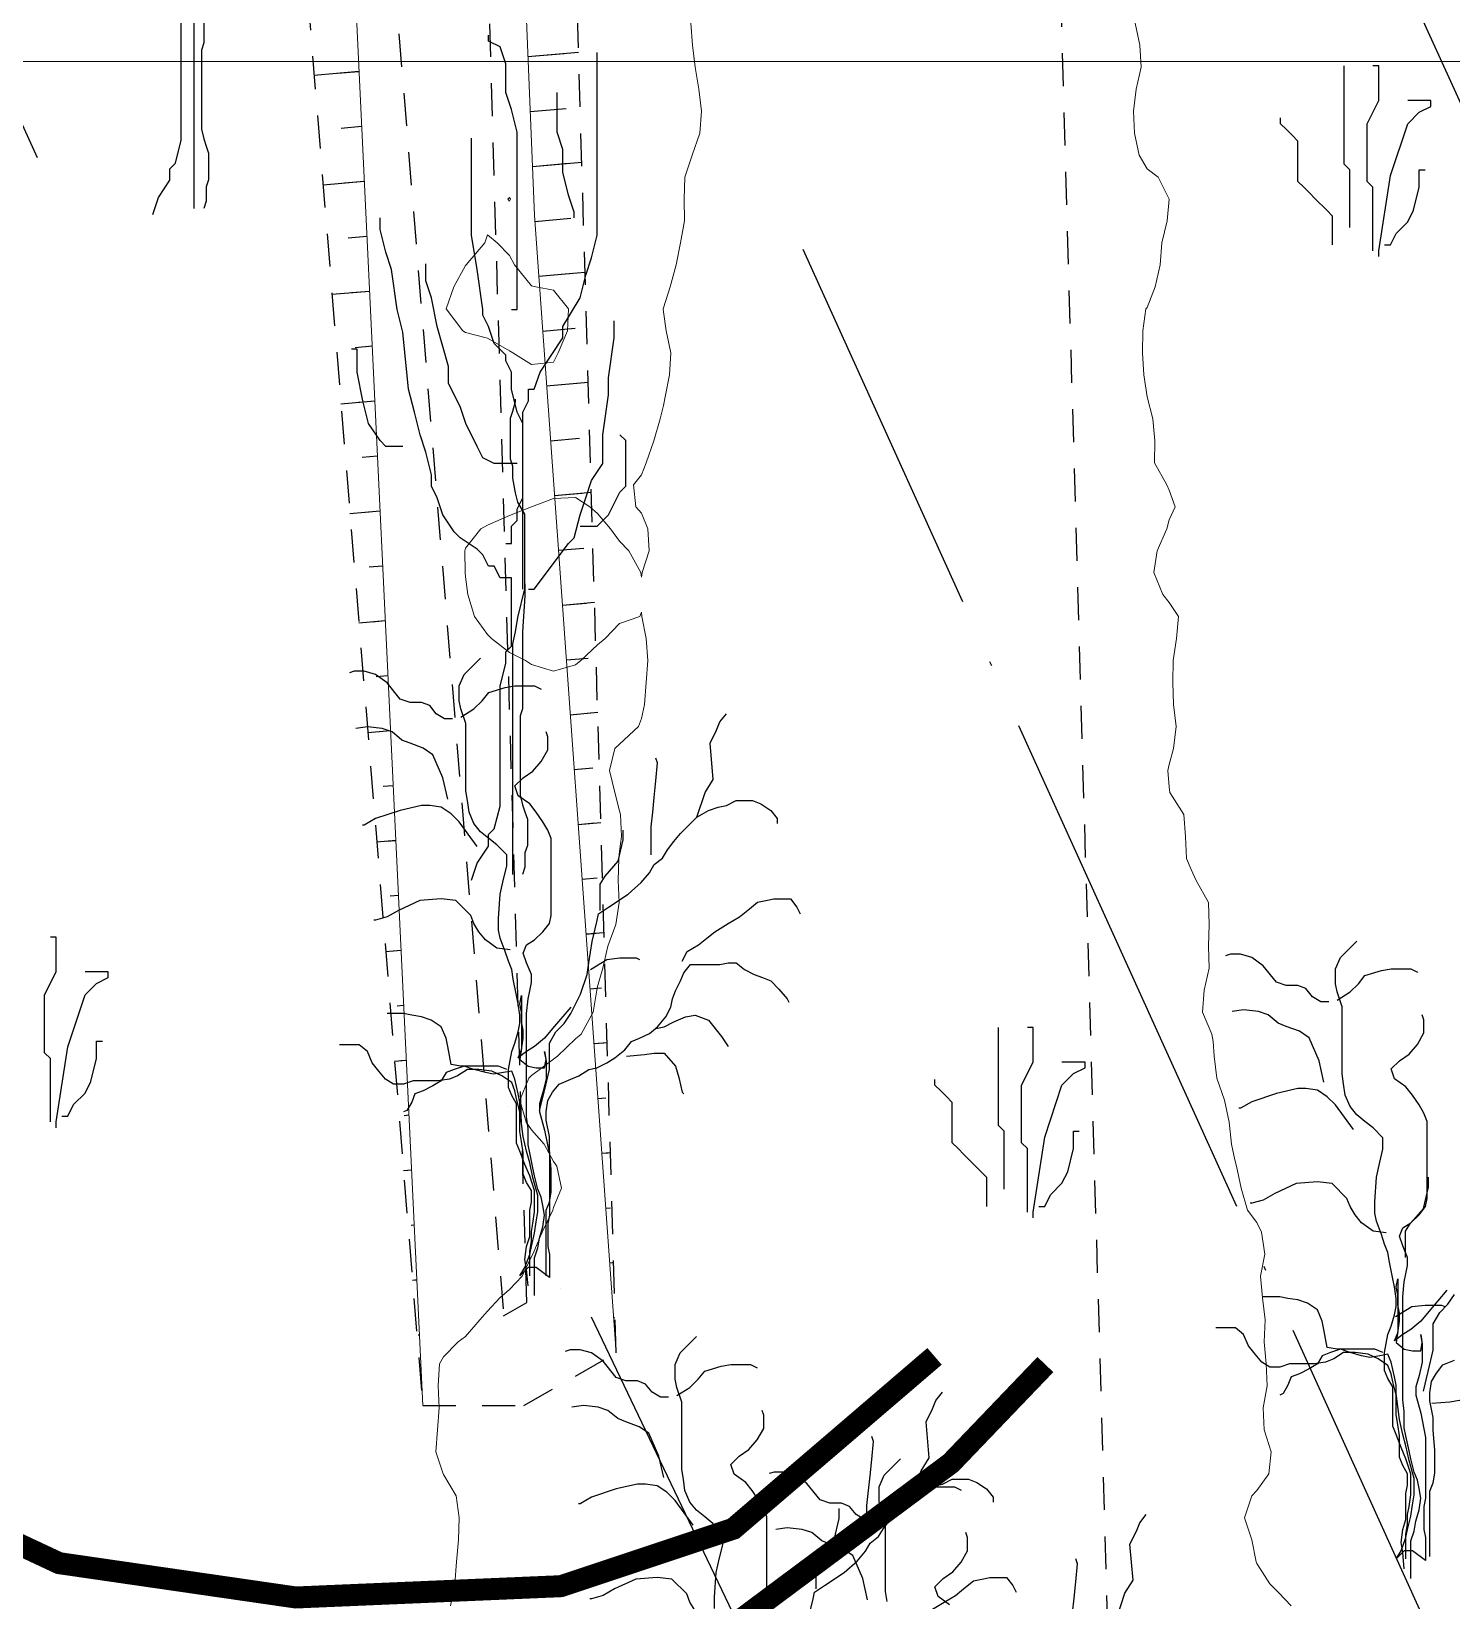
# Model space of a CAD drawing. Header units: centimetres. Extents: x 0 to 642158, y -847 to 649707.
# Drawn here: x 617100.37 to 617132.68, y 620852.37 to 620888.06 of the extents above; entities that cross this region are included whole.
import ezdxf

# ---------------------------------------------------------------- set-up
doc = ezdxf.new("R2010")
doc.units = ezdxf.units.CM
doc.header["$MEASUREMENT"] = 0
doc.linetypes.add('ACAD_ISO04W100', pattern=[30, 24, -3, 0, -3])
doc.linetypes.add('JIS_02_0.7', pattern=[1.35, 0.75, -0.6])
for name, color, linetype, lineweight in [('MEV_grille', 254, 'Continuous', 9), ('MEV_schema paysager_V', 7, 'Continuous', 20), ('MEV_vegetal_V', 7, 'Continuous', 25), ('WAL_parcellaire agricole', 7, 'JIS_02_0.7', 25), ('WAL_topographie 0.5', 253, 'Continuous', 20)]:
    doc.layers.add(name, color=color, linetype=linetype, lineweight=lineweight)
doc.layers.add('MEV_schema paysager_Ha', color=7, linetype='Continuous', lineweight=25, transparency=0.13)
picture_1 = doc.add_image_def('image2.png', size_in_pixel=(6614, 11023))

# ---------------------------------------------------------------- blocks, each defined once
blk = doc.blocks.new('legende vegetal')
at = {"linetype": 'ACAD_ISO04W100', "ltscale": 0.5}
for points in [[(617100.411, 620884.99), (617067.216, 620958.2)], [(617153.826, 620839.831), (617120.202, 620913.988)], [(617140.165, 620833.637), (617117.826, 620882.906)], [(617113.008, 620858.629), (617128.105, 620827.037)]]:
    blk.add_lwpolyline(points, dxfattribs=at)
for points in [[(617130.266, 620883.406), (617130.266, 620884.719), (617130.135, 620884.851), (617130.135, 620887.083)], [(617130.791, 620882.881), (617130.791, 620884.325), (617130.66, 620884.457), (617130.66, 620885.77), (617130.923, 620886.295), (617130.923, 620887.083), (617130.791, 620887.083)], [(617130.923, 620882.75), (617130.923, 620882.881), (617131.186, 620884.588), (617131.58, 620885.77), (617131.842, 620886.033), (617132.105, 620886.164), (617132.105, 620886.295), (617131.58, 620886.295)], [(617129.872, 620883.012), (617129.872, 620883.669), (617129.741, 620883.8), (617129.478, 620884.063), (617129.346, 620884.194), (617129.215, 620884.325), (617129.084, 620884.457), (617129.084, 620885.376), (617128.952, 620885.507), (617128.821, 620885.639), (617128.69, 620885.77), (617128.69, 620885.901)], [(617131.054, 620883.012), (617131.186, 620883.012), (617131.317, 620883.275), (617131.58, 620883.537), (617131.711, 620883.8), (617131.842, 620884.325), (617131.842, 620884.719), (617131.974, 620884.719)], [(617100.708, 620863.061), (617100.708, 620864.505), (617100.577, 620864.637), (617100.577, 620865.95), (617100.84, 620866.475), (617100.84, 620867.263), (617100.708, 620867.263)], [(617100.84, 620862.929), (617100.84, 620863.061), (617101.102, 620864.768), (617101.497, 620865.95), (617101.759, 620866.212), (617102.022, 620866.344), (617102.022, 620866.475), (617101.497, 620866.475)], [(617122.403, 620861.536), (617122.403, 620862.849), (617122.272, 620862.98), (617122.272, 620865.213)], [(617122.929, 620861.01), (617122.929, 620862.455), (617122.797, 620862.586), (617122.797, 620863.899), (617123.06, 620864.425), (617123.06, 620865.213), (617122.929, 620865.213)], [(617100.971, 620863.192), (617101.102, 620863.192), (617101.234, 620863.455), (617101.497, 620863.717), (617101.628, 620863.98), (617101.759, 620864.505), (617101.759, 620864.899), (617101.891, 620864.899)], [(617123.06, 620860.879), (617123.06, 620861.01), (617123.323, 620862.718), (617123.717, 620863.899), (617123.98, 620864.162), (617124.242, 620864.293), (617124.242, 620864.425), (617123.717, 620864.425)], [(617122.009, 620861.142), (617122.009, 620861.798), (617121.878, 620861.93), (617121.615, 620862.192), (617121.484, 620862.324), (617121.352, 620862.455), (617121.221, 620862.586), (617121.221, 620863.505), (617121.09, 620863.637), (617120.958, 620863.768), (617120.827, 620863.899), (617120.827, 620864.031)], [(617123.191, 620861.142), (617123.323, 620861.142), (617123.454, 620861.404), (617123.717, 620861.667), (617123.848, 620861.93), (617123.98, 620862.455), (617123.98, 620862.849), (617124.111, 620862.849)]]:
    blk.add_lwpolyline(points)
at = {"layer": 'MEV_vegetal_V'}
for points in [[(617103.034, 620883.706), (617103.164, 620884.095), (617103.424, 620884.485), (617103.424, 620884.745), (617103.553, 620884.875), (617103.684, 620885.394), (617103.684, 620888.121)], [(617103.977, 620883.841), (617103.977, 620889.082), (617104.032, 620889.355), (617104.087, 620889.683), (617104.251, 620890.338), (617104.251, 620892.031), (617104.087, 620892.303), (617104.032, 620892.522), (617103.977, 620892.85), (617103.977, 620893.122), (617103.922, 620893.286), (617103.922, 620894.214), (617103.977, 620894.378), (617104.032, 620894.596), (617104.032, 620894.651)], [(617104.251, 620890.447), (617104.251, 620890.174), (617104.196, 620889.355), (617104.196, 620887.608), (617104.141, 620887.445), (617104.141, 620885.643), (617104.196, 620885.424), (617104.251, 620885.26), (617104.305, 620885.097), (617104.305, 620884.496), (617104.251, 620884.332), (617104.251, 620884.005), (617104.196, 620883.841)], [(617111.194, 620881.547), (617111.325, 620881.547), (617111.325, 620885.574), (617111.194, 620886.093), (617111.065, 620886.483), (617111.065, 620887.132), (617110.935, 620887.522), (617110.675, 620887.651), (617110.675, 620887.782)], [(617111.065, 620876.222), (617111.194, 620876.222), (617111.194, 620876.612), (617111.325, 620876.741), (617111.325, 620877.001), (617111.455, 620877.261), (617111.455, 620879.209), (617111.584, 620879.469), (617111.584, 620879.729), (617111.714, 620879.729), (617111.844, 620880.119), (617112.364, 620880.898), (617112.364, 620881.158), (617112.754, 620881.807), (617112.884, 620882.326), (617113.013, 620882.716), (617113.144, 620883.236), (617113.144, 620887.392)], [(617112.624, 620883.625), (617112.624, 620883.755), (617112.494, 620884.145), (617112.364, 620884.664), (617112.364, 620885.184), (617112.234, 620885.574), (617112.234, 620886.483)], [(617111.455, 620875.183), (617111.455, 620878.95), (617111.325, 620879.209), (617111.194, 620879.729), (617111.194, 620880.119), (617111.065, 620880.378), (617111.065, 620880.508), (617110.805, 620880.768), (617110.675, 620881.158), (617110.545, 620881.417), (617110.545, 620881.547), (617110.415, 620882.456), (617110.285, 620883.236), (617110.285, 620885.444)], [(617110.285, 620868.559), (617110.415, 620868.949), (617110.675, 620869.338), (617110.675, 620869.598), (617110.805, 620869.728), (617110.935, 620870.247), (617110.935, 620872.975), (617111.065, 620873.495), (617111.065, 620873.754), (617111.194, 620873.884), (617111.194, 620875.443), (617110.935, 620875.443), (617110.805, 620875.702), (617110.675, 620875.702), (617110.545, 620875.962), (617110.415, 620876.092), (617110.025, 620876.352), (617109.895, 620876.482), (617109.636, 620876.871), (617109.506, 620877.261), (617109.375, 620877.521), (617109.375, 620877.781), (617109.246, 620878.3), (617109.116, 620878.69), (617108.986, 620879.209), (617108.856, 620879.729), (617108.726, 620881.027), (617108.596, 620881.547), (617108.466, 620882.456), (617108.336, 620882.846), (617108.206, 620883.365), (617108.206, 620883.625)], [(617111.325, 620878.04), (617110.805, 620878.04), (617110.545, 620878.17), (617110.415, 620878.43), (617110.155, 620878.95), (617110.025, 620879.339), (617109.765, 620879.859), (617109.765, 620880.248), (617109.506, 620881.158), (617109.375, 620881.807), (617109.246, 620882.196), (617109.246, 620882.586)], [(617111.584, 620875.183), (617111.714, 620875.183), (617112.494, 620876.222), (617112.624, 620876.352), (617112.754, 620876.871), (617112.884, 620877.261), (617113.013, 620877.651), (617113.274, 620878.04), (617113.274, 620878.69), (617113.403, 620879.599), (617113.403, 620879.989), (617113.533, 620880.898), (617113.533, 620881.288)], [(617108.726, 620878.43), (617108.336, 620878.43), (617108.206, 620878.56), (617107.946, 620878.95), (617107.817, 620879.469), (617107.687, 620880.119), (617107.687, 620880.638), (617107.556, 620880.638)], [(617111.228, 620868.694), (617111.228, 620873.936), (617111.283, 620874.209), (617111.338, 620874.536), (617111.502, 620875.192), (617111.502, 620876.884), (617111.338, 620877.157), (617111.283, 620877.375), (617111.228, 620877.703), (617111.228, 620877.976), (617111.174, 620878.139), (617111.174, 620879.068), (617111.228, 620879.232), (617111.283, 620879.45), (617111.283, 620879.504)], [(617112.754, 620876.612), (617113.144, 620876.612), (617113.274, 620876.741), (617113.403, 620876.871), (617113.663, 620877.391), (617113.793, 620877.521), (617113.793, 620878.56), (617113.663, 620878.69)], [(617111.502, 620875.301), (617111.502, 620875.027), (617111.447, 620874.209), (617111.447, 620872.462), (617111.392, 620872.298), (617111.392, 620870.496), (617111.447, 620870.278), (617111.502, 620870.114), (617111.556, 620869.95), (617111.556, 620869.349), (617111.502, 620869.186), (617111.502, 620868.858), (617111.447, 620868.694)], [(617111.61, 620859.561), (617111.61, 620860.12), (617111.647, 620860.344), (617111.647, 620860.567), (617111.684, 620860.754), (617111.722, 620861.015), (617111.722, 620861.499), (617111.61, 620861.834), (617111.498, 620862.095), (617111.386, 620862.394), (617111.312, 620862.58), (617111.312, 620863.475), (617111.2, 620863.661), (617111.125, 620863.847), (617111.125, 620864.257), (617111.2, 620864.667), (617111.274, 620864.854), (617111.349, 620865.115), (617111.386, 620865.301), (617111.386, 620865.488), (617111.349, 620865.748), (617111.312, 620865.935), (617111.237, 620866.308), (617111.2, 620866.531), (617111.125, 620866.718), (617111.051, 620866.941), (617110.938, 620867.239), (617110.901, 620867.426), (617110.901, 620867.687), (617110.938, 620868.246), (617111.013, 620868.581), (617111.088, 620868.88), (617111.088, 620869.141), (617110.864, 620869.364), (617110.678, 620869.513), (617110.491, 620869.662), (617110.342, 620869.849), (617110.23, 620870.11), (617110.193, 620870.371), (617110.156, 620870.594), (617110.156, 620872.122), (617110.044, 620872.458), (617110.006, 620872.644), (617110.006, 620872.98), (617110.118, 620873.241), (617110.342, 620873.464), (617110.491, 620873.613)], [(617109.857, 620872.234), (617109.671, 620872.234), (617109.484, 620872.346), (617109.335, 620872.532), (617109.149, 620872.607), (617108.888, 620872.607), (617108.664, 620872.681), (617108.366, 620873.054), (617108.105, 620873.241), (617107.843, 620873.315), (617107.62, 620873.315), (617107.508, 620873.278)], [(617110.044, 620872.271), (617110.342, 620872.458), (617110.528, 620872.644), (617110.678, 620872.831), (617111.051, 620872.942), (617111.274, 620872.98), (617111.722, 620872.98), (617111.871, 620872.905)], [(617115.413, 620869.998), (617115.6, 620870.557), (617115.786, 620870.855), (617115.712, 620871.675), (617115.861, 620871.973), (617115.936, 620872.16), (617116.084, 620872.346)], [(617109.746, 620870.408), (617109.633, 620870.893), (617109.41, 620871.414), (617109.186, 620871.563), (617108.888, 620871.675), (617108.701, 620871.75), (617108.478, 620871.936), (617108.254, 620872.011), (617107.918, 620872.048), (617107.657, 620872.011)], [(617111.722, 620859.114), (617111.722, 620859.971), (617111.796, 620860.195), (617111.833, 620860.418), (617111.908, 620860.679), (617111.946, 620860.94), (617111.908, 620861.164), (617111.871, 620861.35), (617111.796, 620861.536), (617111.722, 620861.834), (617111.684, 620862.021), (617111.61, 620862.356), (617111.572, 620862.543), (617111.572, 620862.915), (617111.535, 620863.176), (617111.535, 620865.525), (617111.572, 620865.86), (617111.61, 620866.047), (617111.647, 620866.233), (617111.647, 620866.419), (617111.535, 620866.68), (617111.461, 620866.904), (617111.535, 620867.09), (617111.722, 620867.202), (617111.908, 620867.389), (617112.057, 620867.575), (617112.095, 620867.761), (617112.095, 620869.513), (617112.02, 620869.7), (617111.908, 620869.886), (617111.759, 620870.11), (617111.61, 620870.296), (617111.349, 620870.483), (617111.274, 620870.706), (617111.461, 620870.893), (617111.684, 620871.042), (617111.871, 620871.265), (617112.02, 620871.526), (617112.02, 620871.824), (617111.983, 620871.936)], [(617114.369, 620869.141), (617114.369, 620869.774), (617114.407, 620870.11), (617114.444, 620870.445), (617114.481, 620870.818), (617114.518, 620871.228), (617114.481, 620871.34)], [(617110.417, 620869.327), (617110.006, 620869.886), (617109.82, 620870.072), (617109.596, 620870.222), (617109.335, 620870.259), (617109.149, 620870.259), (617108.664, 620870.147), (617108.105, 620869.961), (617107.843, 620869.812), (617107.806, 620869.812)], [(617111.833, 620863.325), (617111.946, 620863.773), (617112.057, 620864.257), (617112.057, 620864.854), (617112.207, 620865.115), (617112.393, 620865.301), (617112.542, 620865.525), (617112.766, 620865.972), (617112.915, 620866.419), (617112.952, 620866.68), (617113.027, 620867.165), (617113.139, 620867.612), (617113.176, 620867.799), (617113.4, 620867.948), (617113.847, 620868.246), (617114.146, 620868.507), (617114.332, 620868.731), (617114.444, 620868.917), (617114.63, 620869.066), (617114.742, 620869.252), (617114.891, 620869.439), (617115.041, 620869.625), (617115.227, 620869.812), (617115.413, 620869.998), (617115.674, 620870.147), (617115.898, 620870.222), (617116.084, 620870.259), (617116.308, 620870.371), (617116.681, 620870.371), (617116.868, 620870.296), (617117.091, 620870.147), (617117.241, 620869.961), (617117.241, 620869.849)], [(617113.213, 620867.873), (617113.213, 620868.47), (617113.325, 620868.656), (617113.623, 620868.991), (617113.735, 620869.476), (617113.735, 620869.7)], [(617111.162, 620866.979), (617110.864, 620867.016), (617110.603, 620867.202), (617110.454, 620867.389), (617110.342, 620867.575), (617110.267, 620867.761), (617109.932, 620868.097), (617109.596, 620868.134), (617109.112, 620868.097), (617108.627, 620867.873), (617108.366, 620867.724), (617108.105, 620867.65), (617108.067, 620867.65)], [(617115.078, 620866.718), (617115.189, 620866.941), (617115.451, 620867.09), (617115.637, 620867.239), (617115.823, 620867.389), (617116.122, 620867.575), (617116.383, 620867.724), (617116.607, 620867.91), (617116.793, 620868.06), (617116.979, 620868.097), (617117.166, 620868.134), (617117.539, 620868.134), (617117.688, 620867.948), (617117.762, 620867.799)], [(617131.54, 620853.122), (617131.54, 620853.682), (617131.578, 620853.905), (617131.578, 620854.129), (617131.615, 620854.315), (617131.652, 620854.576), (617131.652, 620855.06), (617131.54, 620855.396), (617131.428, 620855.657), (617131.317, 620855.955), (617131.242, 620856.141), (617131.242, 620857.036), (617131.13, 620857.222), (617131.055, 620857.409), (617131.055, 620857.819), (617131.13, 620858.229), (617131.205, 620858.415), (617131.279, 620858.676), (617131.317, 620858.863), (617131.317, 620859.049), (617131.279, 620859.31), (617131.242, 620859.496), (617131.167, 620859.869), (617131.13, 620860.093), (617131.055, 620860.279), (617130.981, 620860.503), (617130.869, 620860.801), (617130.832, 620860.987), (617130.832, 620861.248), (617130.869, 620861.807), (617130.944, 620862.143), (617131.018, 620862.441), (617131.018, 620862.702), (617130.794, 620862.926), (617130.608, 620863.075), (617130.422, 620863.224), (617130.273, 620863.41), (617130.161, 620863.671), (617130.123, 620863.932), (617130.086, 620864.156), (617130.086, 620865.684), (617129.974, 620866.019), (617129.937, 620866.206), (617129.937, 620866.541), (617130.049, 620866.802), (617130.273, 620867.026), (617130.422, 620867.175)], [(617129.788, 620865.796), (617129.601, 620865.796), (617129.415, 620865.907), (617129.266, 620866.094), (617129.079, 620866.168), (617128.818, 620866.168), (617128.594, 620866.243), (617128.296, 620866.616), (617128.035, 620866.802), (617127.774, 620866.877), (617127.55, 620866.877), (617127.438, 620866.839)], [(617111.983, 620859.561), (617111.983, 620861.052), (617112.057, 620861.238), (617112.095, 620861.462), (617112.095, 620861.984), (617112.057, 620862.431), (617112.057, 620862.729), (617111.983, 620863.102), (617111.983, 620863.288), (617112.02, 620863.549), (617112.132, 620863.736), (617112.281, 620863.922), (617112.542, 620864.034), (617112.728, 620864.108), (617112.952, 620864.257), (617113.139, 620864.295), (617113.362, 620864.407), (617113.549, 620864.518), (617113.773, 620864.705), (617113.922, 620864.891), (617114.108, 620864.966), (617114.332, 620865.077), (617114.518, 620865.227), (617114.705, 620865.45), (617114.817, 620865.674), (617114.854, 620865.86), (617114.928, 620866.047), (617115.041, 620866.27), (617115.115, 620866.457), (617115.264, 620866.643), (617115.936, 620866.643), (617116.122, 620866.68), (617116.308, 620866.68), (617116.495, 620866.531), (617116.718, 620866.419), (617116.905, 620866.345), (617117.091, 620866.27), (617117.278, 620866.084), (617117.464, 620865.86), (617117.502, 620865.786)], [(617112.989, 620866.531), (617113.362, 620866.755), (617113.661, 620866.792), (617114.033, 620866.792), (617114.108, 620866.755)], [(617129.974, 620865.833), (617130.273, 620866.019), (617130.459, 620866.206), (617130.608, 620866.392), (617130.981, 620866.504), (617131.205, 620866.541), (617131.652, 620866.541), (617131.801, 620866.467)], [(617112.542, 620865.674), (617112.132, 620865.189), (617111.946, 620864.966), (617111.722, 620864.779), (617111.535, 620864.667), (617111.349, 620864.518), (617111.423, 620864.705), (617111.461, 620864.966), (617111.461, 620865.152), (617111.423, 620865.338), (617111.423, 620865.562), (617111.386, 620865.748), (617111.423, 620865.935), (617111.423, 620864.742), (617111.386, 620864.481), (617111.572, 620864.332), (617111.759, 620864.295), (617111.946, 620864.295), (617111.983, 620864.481), (617111.946, 620864.667), (617111.983, 620864.444), (617111.983, 620864.034), (617111.908, 620863.736), (617111.833, 620863.475), (617111.833, 620863.288), (617111.946, 620862.878), (617112.057, 620862.319), (617112.057, 620860.94), (617112.02, 620860.754), (617112.02, 620860.232), (617112.057, 620860.046), (617112.057, 620859.524), (617111.759, 620859.747), (617111.572, 620859.747), (617111.386, 620859.561), (617111.498, 620859.747), (617111.61, 620860.046), (617111.647, 620860.232), (617111.722, 620860.53), (617111.759, 620860.791), (617111.796, 620861.015), (617111.796, 620861.387), (617111.684, 620861.797), (617111.61, 620862.133), (617111.535, 620862.394), (617111.461, 620862.729), (617111.386, 620863.325), (617111.386, 620863.512), (617111.349, 620863.698), (617111.274, 620864.034), (617111.2, 620864.22), (617111.013, 620864.183), (617110.789, 620864.146), (617110.603, 620864.183), (617110.342, 620864.257), (617110.118, 620864.332), (617109.894, 620864.257), (617109.708, 620864.183), (617109.596, 620863.996), (617109.41, 620863.885), (617109.186, 620863.773), (617109, 620863.698), (617108.925, 620863.512), (617108.813, 620863.325), (617108.738, 620863.288)], [(617111.088, 620864.257), (617110.901, 620864.332), (617110.044, 620864.332), (617109.82, 620864.369), (617109.746, 620864.779), (617109.708, 620864.966), (617109.596, 620865.227), (617109.372, 620865.376), (617109.149, 620865.45), (617108.925, 620865.488), (617108.738, 620865.525), (617108.366, 620865.525)], [(617114.481, 620865.189), (617114.667, 620865.227), (617114.891, 620865.338), (617115.152, 620865.45), (617115.376, 620865.488), (617115.674, 620865.376), (617115.973, 620865.003), (617116.122, 620864.779)], [(617129.676, 620863.969), (617129.564, 620864.454), (617129.34, 620864.976), (617129.117, 620865.125), (617128.818, 620865.236), (617128.632, 620865.311), (617128.408, 620865.497), (617128.184, 620865.572), (617127.849, 620865.609), (617127.588, 620865.572)], [(617131.652, 620852.675), (617131.652, 620853.532), (617131.727, 620853.756), (617131.764, 620853.98), (617131.839, 620854.241), (617131.876, 620854.502), (617131.839, 620854.725), (617131.801, 620854.912), (617131.727, 620855.098), (617131.652, 620855.396), (617131.615, 620855.582), (617131.54, 620855.918), (617131.503, 620856.104), (617131.503, 620856.477), (617131.466, 620856.738), (617131.466, 620859.086), (617131.503, 620859.422), (617131.54, 620859.608), (617131.578, 620859.794), (617131.578, 620859.981), (617131.466, 620860.242), (617131.391, 620860.465), (617131.466, 620860.652), (617131.652, 620860.764), (617131.839, 620860.95), (617131.988, 620861.136), (617132.025, 620861.323), (617132.025, 620863.075), (617131.95, 620863.261), (617131.839, 620863.448), (617131.689, 620863.671), (617131.54, 620863.858), (617131.279, 620864.044), (617131.205, 620864.268), (617131.391, 620864.454), (617131.615, 620864.603), (617131.801, 620864.826), (617131.95, 620865.087), (617131.95, 620865.386), (617131.913, 620865.497)], [(617111.572, 620859.337), (617111.535, 620859.71), (617111.498, 620859.934), (617111.535, 620860.232), (617111.61, 620860.456), (617111.61, 620861.052), (617111.647, 620861.238), (617111.647, 620861.499), (617111.535, 620861.685), (617111.461, 620861.872), (617111.461, 620862.356), (617111.423, 620862.617), (617111.386, 620862.841), (617111.386, 620863.288), (617111.312, 620863.586), (617111.274, 620863.773), (617111.2, 620863.959), (617110.976, 620864.108), (617110.752, 620864.22), (617110.454, 620864.257), (617110.193, 620864.257), (617109.969, 620864.108), (617109.783, 620864.034), (617109.522, 620863.996), (617108.962, 620863.996), (617108.738, 620863.922), (617108.515, 620863.922), (617108.328, 620864.034), (617108.179, 620864.22), (617108.03, 620864.407), (617107.918, 620864.667), (617107.732, 620864.817), (617107.284, 620864.817)], [(617113.81, 620864.556), (617114.22, 620864.593), (617114.444, 620864.63), (617114.667, 620864.63), (617114.928, 620864.332), (617115.003, 620864.071), (617115.078, 620863.736), (617115.115, 620863.698)], [(617131.936, 620856.938), (617132.048, 620857.385), (617132.16, 620857.869), (617132.16, 620858.466), (617132.309, 620858.727), (617132.495, 620858.913), (617132.644, 620859.137)], [(617130.347, 620862.888), (617129.937, 620863.448), (617129.75, 620863.634), (617129.527, 620863.783), (617129.266, 620863.82), (617129.079, 620863.82), (617128.594, 620863.708), (617128.035, 620863.522), (617127.774, 620863.373), (617127.737, 620863.373)], [(617131.093, 620860.54), (617130.794, 620860.577), (617130.533, 620860.764), (617130.384, 620860.95), (617130.273, 620861.136), (617130.198, 620861.323), (617129.862, 620861.658), (617129.527, 620861.696), (617129.042, 620861.658), (617128.557, 620861.435), (617128.296, 620861.286), (617128.035, 620861.211), (617127.998, 620861.211)], [(617131.529, 620859.978), (617131.529, 620860.575), (617131.641, 620860.761), (617131.939, 620861.096), (617132.051, 620861.581), (617132.051, 620861.805)], [(617132.085, 620853.173), (617132.085, 620854.664), (617132.16, 620854.85), (617132.197, 620855.074), (617132.197, 620855.596), (617132.16, 620856.043), (617132.16, 620856.341), (617132.085, 620856.714), (617132.085, 620856.9), (617132.122, 620857.161), (617132.234, 620857.348), (617132.383, 620857.534), (617132.644, 620857.646)], [(617132.473, 620859.235), (617132.062, 620858.751), (617131.876, 620858.527), (617131.652, 620858.341), (617131.466, 620858.229), (617131.279, 620858.08), (617131.354, 620858.266), (617131.391, 620858.527), (617131.391, 620858.713), (617131.354, 620858.9), (617131.354, 620859.124), (617131.317, 620859.31), (617131.354, 620859.496), (617131.354, 620858.303), (617131.317, 620858.042), (617131.503, 620857.893), (617131.689, 620857.856), (617131.876, 620857.856), (617131.913, 620858.042), (617131.876, 620858.229), (617131.913, 620858.005), (617131.913, 620857.595), (617131.839, 620857.297), (617131.764, 620857.036), (617131.764, 620856.85), (617131.876, 620856.44), (617131.988, 620855.88), (617131.988, 620854.502), (617131.95, 620854.315), (617131.95, 620853.793), (617131.988, 620853.607), (617131.988, 620853.085), (617131.689, 620853.309), (617131.503, 620853.309), (617131.317, 620853.122), (617131.428, 620853.309), (617131.54, 620853.607), (617131.578, 620853.793), (617131.652, 620854.092), (617131.689, 620854.352), (617131.727, 620854.576), (617131.727, 620854.949), (617131.615, 620855.359), (617131.54, 620855.694), (617131.466, 620855.955), (617131.391, 620856.291), (617131.317, 620856.887), (617131.317, 620857.073), (617131.279, 620857.26), (617131.205, 620857.595), (617131.13, 620857.782), (617130.944, 620857.744), (617130.72, 620857.707), (617130.533, 620857.744), (617130.273, 620857.819), (617130.049, 620857.893), (617129.825, 620857.819), (617129.638, 620857.744), (617129.527, 620857.558), (617129.34, 620857.446), (617129.117, 620857.334), (617128.93, 620857.26), (617128.855, 620857.073), (617128.744, 620856.887), (617128.669, 620856.85)], [(617131.018, 620857.819), (617130.832, 620857.893), (617129.974, 620857.893), (617129.75, 620857.931), (617129.676, 620858.341), (617129.638, 620858.527), (617129.527, 620858.788), (617129.303, 620858.937), (617129.079, 620859.012), (617128.855, 620859.049), (617128.669, 620859.086), (617128.296, 620859.086)], [(617131.305, 620858.636), (617131.678, 620858.86), (617131.977, 620858.897), (617132.349, 620858.897), (617132.424, 620858.86)], [(617131.503, 620852.899), (617131.466, 620853.271), (617131.428, 620853.495), (617131.466, 620853.793), (617131.54, 620854.017), (617131.54, 620854.613), (617131.578, 620854.8), (617131.578, 620855.06), (617131.466, 620855.247), (617131.391, 620855.433), (617131.391, 620855.918), (617131.354, 620856.179), (617131.317, 620856.402), (617131.317, 620856.85), (617131.242, 620857.148), (617131.205, 620857.334), (617131.13, 620857.521), (617130.907, 620857.67), (617130.683, 620857.782), (617130.384, 620857.819), (617130.123, 620857.819), (617129.899, 620857.67), (617129.713, 620857.595), (617129.452, 620857.558), (617128.893, 620857.558), (617128.669, 620857.483), (617128.445, 620857.483), (617128.259, 620857.595), (617128.11, 620857.782), (617127.96, 620857.968), (617127.849, 620858.229), (617127.662, 620858.378), (617127.215, 620858.378)], [(617115.813, 620851.991), (617115.813, 620852.252), (617115.851, 620852.811), (617115.926, 620853.146), (617116, 620853.445), (617116, 620853.705), (617115.776, 620853.929), (617115.59, 620854.078), (617115.403, 620854.227), (617115.254, 620854.414), (617115.142, 620854.675), (617115.105, 620854.936), (617115.068, 620855.159), (617115.068, 620856.687), (617114.956, 620857.023), (617114.918, 620857.209), (617114.918, 620857.545), (617115.031, 620857.806), (617115.254, 620858.029), (617115.403, 620858.178)], [(617114.769, 620856.799), (617114.583, 620856.799), (617114.397, 620856.911), (617114.247, 620857.097), (617114.061, 620857.172), (617113.8, 620857.172), (617113.576, 620857.246), (617113.278, 620857.619), (617113.017, 620857.806), (617112.756, 620857.88), (617112.532, 620857.88), (617112.42, 620857.843)], [(617114.956, 620856.836), (617115.254, 620857.023), (617115.441, 620857.209), (617115.59, 620857.396), (617115.963, 620857.507), (617116.187, 620857.545), (617116.634, 620857.545), (617116.783, 620857.47)], [(617120.326, 620854.563), (617120.512, 620855.122), (617120.698, 620855.42), (617120.624, 620856.24), (617120.773, 620856.538), (617120.848, 620856.725), (617120.997, 620856.911)], [(617114.658, 620854.973), (617114.546, 620855.457), (617114.322, 620855.979), (617114.098, 620856.128), (617113.8, 620856.24), (617113.613, 620856.314), (617113.39, 620856.501), (617113.166, 620856.575), (617112.831, 620856.613), (617112.569, 620856.575)], [(617116.97, 620852.14), (617117.007, 620852.326), (617117.007, 620854.078), (617116.932, 620854.265), (617116.821, 620854.451), (617116.671, 620854.675), (617116.522, 620854.861), (617116.261, 620855.047), (617116.187, 620855.271), (617116.373, 620855.457), (617116.597, 620855.607), (617116.783, 620855.83), (617116.932, 620856.091), (617116.932, 620856.389), (617116.895, 620856.501)], [(617132.126, 620856.661), (617132.536, 620856.698), (617132.76, 620856.735), (617132.983, 620856.735), (617133.244, 620856.437), (617133.319, 620856.176), (617133.394, 620855.84), (617133.431, 620855.803)], [(617119.281, 620853.705), (617119.281, 620854.339), (617119.319, 620854.675), (617119.356, 620855.01), (617119.393, 620855.383), (617119.431, 620855.793), (617119.393, 620855.904)], [(617119.743, 620852.154), (617119.706, 620852.378), (617119.706, 620853.906), (617119.594, 620854.241), (617119.556, 620854.427), (617119.556, 620854.763), (617119.669, 620855.024), (617119.892, 620855.247), (617120.041, 620855.397)], [(617119.407, 620854.017), (617119.221, 620854.017), (617119.035, 620854.129), (617118.885, 620854.316), (617118.699, 620854.39), (617118.438, 620854.39), (617118.214, 620854.465), (617117.916, 620854.837), (617117.655, 620855.024), (617117.394, 620855.098), (617117.17, 620855.098), (617117.058, 620855.061)], [(617115.329, 620853.892), (617114.918, 620854.451), (617114.732, 620854.637), (617114.508, 620854.786), (617114.247, 620854.824), (617114.061, 620854.824), (617113.576, 620854.712), (617113.017, 620854.526), (617112.756, 620854.376), (617112.718, 620854.376)], [(617117.939, 620851.73), (617118.051, 620852.177), (617118.088, 620852.364), (617118.312, 620852.513), (617118.759, 620852.811), (617119.058, 620853.072), (617119.244, 620853.295), (617119.356, 620853.482), (617119.542, 620853.631), (617119.654, 620853.817), (617119.803, 620854.004), (617119.953, 620854.19), (617120.139, 620854.376), (617120.326, 620854.563), (617120.587, 620854.712), (617120.81, 620854.786), (617120.997, 620854.824), (617121.221, 620854.936), (617121.593, 620854.936), (617121.78, 620854.861), (617122.003, 620854.712), (617122.153, 620854.526), (617122.153, 620854.414)], [(617119.594, 620854.055), (617119.892, 620854.241), (617120.079, 620854.427), (617120.228, 620854.614), (617120.601, 620854.726), (617120.825, 620854.763), (617121.272, 620854.763), (617121.421, 620854.688)], [(617118.126, 620852.438), (617118.126, 620853.035), (617118.237, 620853.221), (617118.536, 620853.556), (617118.647, 620854.041), (617118.647, 620854.265)], [(617124.964, 620851.781), (617125.15, 620852.34), (617125.336, 620852.638), (617125.262, 620853.458), (617125.411, 620853.756), (617125.486, 620853.943), (617125.635, 620854.129)], [(617119.296, 620852.191), (617119.184, 620852.676), (617118.96, 620853.197), (617118.736, 620853.346), (617118.438, 620853.458), (617118.251, 620853.533), (617118.028, 620853.719), (617117.804, 620853.794), (617117.469, 620853.831), (617117.207, 620853.794)], [(617121.16, 620852.079), (617120.899, 620852.266), (617120.825, 620852.489), (617121.011, 620852.676), (617121.235, 620852.825), (617121.421, 620853.048), (617121.57, 620853.309), (617121.57, 620853.607), (617121.533, 620853.719)], [(617123.919, 620850.924), (617123.919, 620851.557), (617123.957, 620851.893), (617123.994, 620852.228), (617124.031, 620852.601), (617124.069, 620853.011), (617124.031, 620853.123)], [(617116.075, 620851.543), (617115.776, 620851.581), (617115.515, 620851.767), (617115.366, 620851.953), (617115.254, 620852.14), (617115.18, 620852.326), (617114.844, 620852.662), (617114.508, 620852.699), (617114.024, 620852.662), (617113.539, 620852.438), (617113.278, 620852.289), (617113.017, 620852.214), (617112.98, 620852.214)], [(617119.99, 620851.283), (617120.102, 620851.506), (617120.363, 620851.655), (617120.549, 620851.804), (617120.736, 620851.953), (617121.034, 620852.14), (617121.295, 620852.289), (617121.519, 620852.475), (617121.705, 620852.624), (617121.892, 620852.662), (617122.078, 620852.699), (617122.451, 620852.699), (617122.6, 620852.513), (617122.675, 620852.364)]]:
    blk.add_lwpolyline(points, dxfattribs=at)
blk = doc.blocks.new('*U114')
at = {"layer": 'MEV_grille', "transparency": 33554687}
blk.add_lwpolyline([(-1338.461, 0), (1338.461, 0)], dxfattribs=at)
blk = doc.blocks.new('*U115')
at = {"layer": 'MEV_grille', "color": 0, "linetype": 'ByBlock', "lineweight": -2, "transparency": 16777216}
blk.add_blockref('*U114', (0, -1500), dxfattribs=at)

msp = doc.modelspace()

# ---------------------------------------------------------------- hatches: boundary and pattern name
at = {"layer": 'MEV_schema paysager_Ha', "transparency": 33554687}
h = msp.add_hatch(dxfattribs=at)
h.set_pattern_fill('ANSI31', color=60, scale=20, angle=320)
h.paths.add_polyline_path([(617113.674, 620858.005), (617109.691, 620996.126), (617109.618, 621010.046), (617111.179, 621014.364), (617114.107, 621016.25), (617117.75, 621018.401), (617119.344, 621023.131), (617122.5, 621026.088), (617126.75, 621028.503), (617129.146, 621033.25), (617128.393, 621037.5), (617126.75, 621041.019), (617123.199, 621042.051), (617118.25, 621041.43), (617115.08, 621045), (617114.004, 621048.5), (617112.567, 621058.5), (617111.299, 621068.5), (617110.223, 621068.269), (617112.338, 621050.887), (617112.953, 621044.741), (617114.17, 621041.297), (617116.171, 621039.118), (617119.299, 621039.022), (617122.5, 621039.289), (617125.579, 621038.75), (617126.2, 621035.865), (617126.043, 621031.803), (617123.859, 621028.75), (617120.395, 621027.796), (617117.376, 621024.076), (617116.023, 621020.25), (617111.688, 621018.425), (617106.683, 621014.97), (617106.658, 621009.894), (617111.814, 620883.878)])
h = msp.add_hatch(dxfattribs=at)
h.set_pattern_fill('ANSI31', color=60, scale=10, angle=320)
h.paths.add_polyline_path([(617113.674, 620858.005), (617108.142, 620996.13), (617108.083, 621009.838), (617108.845, 621014.966), (617112.562, 621017.376), (617116.931, 621019.936), (617118.638, 621024.555), (617121.702, 621027.366), (617125.719, 621028.922), (617127.427, 621033.189), (617127.185, 621036.94), (617125.552, 621039.746), (617122.746, 621040.358), (617116.571, 621040.511), (617113.968, 621043.878), (617113.253, 621048.163), (617111.876, 621058.111), (617111.299, 621068.5), (617110.223, 621068.269), (617112.338, 621050.887), (617112.953, 621044.741), (617114.17, 621041.297), (617116.171, 621039.118), (617119.299, 621039.022), (617122.5, 621039.289), (617125.579, 621038.75), (617126.2, 621035.865), (617126.043, 621031.803), (617123.859, 621028.75), (617120.395, 621027.796), (617117.376, 621024.076), (617116.023, 621020.25), (617111.688, 621018.425), (617106.683, 621014.97), (617106.658, 621009.894), (617111.814, 620883.878)])
h = msp.add_hatch(dxfattribs=at)
h.set_pattern_fill('ANSI31', color=60, scale=20, angle=320)
h.paths.add_polyline_path([(617082.359, 621018.06), (617092.105, 621016.901), (617097.106, 621005.902), (617109.274, 620856.805), (617105.166, 620942.838), (617100.685, 620997.406), (617099.947, 621006.393), (617094.828, 621018.214), (617086.01, 621019.158)])
h = msp.add_hatch(dxfattribs=at)
h.set_pattern_fill('ANSI31', color=60, scale=10, angle=320)
h.paths.add_polyline_path([(617084.185, 621018.609), (617093.313, 621017.623), (617098.718, 621006.15), (617103.48, 620947.505), (617109.274, 620856.805), (617105.166, 620942.838), (617100.685, 620997.406), (617099.947, 621006.393), (617094.828, 621018.214), (617086.01, 621019.158)])
h = msp.add_hatch(dxfattribs=at)
h.set_pattern_fill('AR-CONC', color=256, angle=180)
h.set_pattern_definition([(230, (-1675.227, 123.2765), (-7.172601826, 0.62752135), [0.75, -8.25]), (175, (-1675.227, 123.2765), (1.387513336, -7.52192134), [0.6, -6.6]), (280.4514445, (-1675.8244, 123.329), (-5.78508847, -6.89439991), [0.63740192, -7.01142112]), (226.1842, (-1675.227, 121.2765), (-10.67241331, 1.65519281), [1.125, -12.375]), (276.6356355, (-1676.116, 121.414), (-9.34661946, -9.74118601), [0.95610342, -10.5171376]), (171.184164, (-1675.227, 121.277), (-9.34661945, -9.741186), [0.9, -9.90000001]), (201, (-1676.227, 121.7765), (-5.96907052, 4.026188907), [0.75, -8.25]), (146, (-1676.227, 121.7765), (-2.43315332, -7.25150045), [0.6, -6.6]), (251.4514447, (-1676.724, 122.112), (-8.40222377, -3.22531153), [0.6374019, -7.01142112]), (217.5, (-1675.2267, 123.2765), (-0.121598553, -3.328938538), [0, -6.52, 0, -6.7, 0, -6.625]), (187.5, (-1675.2267, 123.2765), (-2.630695374, -3.944117119), [0, -3.82, 0, -6.37, 0, -2.525]), (147.5, (-1672.9967, 123.2765), (-5.338224362, 0.225548717), [0, -2.5, 0, -7.8, 0, -10.35]), (137.5, (-1671.9967, 123.2765), (-5.831861693, -1.001049823), [0, -3.25, 0, -5.18, 0, -7.35])])
edge = h.paths.add_edge_path()
edge.add_line((617121.976, 620796.785), (617116.058, 620796.437))
edge.add_line((617116.058, 620796.437), (617105.963, 620797.481))
edge.add_line((617105.963, 620797.481), (617097.26, 620799.569))
edge.add_line((617097.26, 620799.569), (617084.032, 620804.675))
edge.add_line((617084.032, 620804.675), (617074.517, 620808.156))
edge.add_line((617074.517, 620808.156), (617071.268, 620810.361))
edge.add_line((617071.268, 620810.361), (617068.035, 620815.249))
edge.add_line((617068.035, 620815.249), (617064.74, 620822.031))
edge.add_line((617064.74, 620822.031), (617058.58, 620835.061))
edge.add_line((617058.58, 620835.061), (617054.406, 620845.682))
edge.add_line((617054.406, 620845.682), (617050.113, 620855.788))
edge.add_line((617050.113, 620855.788), (617045.999, 620866.351))
edge.add_line((617045.999, 620866.351), (617039.9, 620880.234))
edge.add_line((617039.9, 620880.234), (617033.652, 620896.308))
edge.add_line((617033.652, 620896.308), (617025.229, 620915.529))
edge.add_line((617025.229, 620915.529), (617016.633, 620934.812))
edge.add_line((617016.633, 620934.812), (617010.519, 620947.98))
edge.add_line((617010.519, 620947.98), (617007.218, 620955.828))
edge.add_line((617007.218, 620955.828), (617006.52, 620959.235))
edge.add_line((617006.52, 620959.235), (617008.724, 620965.501))
edge.add_line((617008.724, 620965.501), (617011.045, 620971.651))
edge.add_line((617011.045, 620971.651), (617007.564, 620972.231))
edge.add_line((617007.564, 620972.231), (617005.823, 620968.054))
edge.add_line((617005.823, 620968.054), (617003.516, 620963.511))
edge.add_arc((617021.194, 620957.62), 18.633, 161.5689, 193.1272)
edge.add_line((617003.047, 620953.388), (617005.585, 620947.723))
edge.add_line((617005.585, 620947.723), (617013.167, 620930.996))
edge.add_line((617013.167, 620930.996), (617022.942, 620907.238))
edge.add_line((617022.942, 620907.238), (617027.498, 620897.228))
edge.add_line((617027.498, 620897.228), (617030.865, 620889.78))
edge.add_line((617030.865, 620889.78), (617036.107, 620876.701))
edge.add_line((617036.107, 620876.701), (617043.655, 620861.585))
edge.add_line((617043.655, 620861.585), (617046.557, 620854.81))
edge.add_line((617046.557, 620854.81), (617048.998, 620848.669))
edge.add_line((617048.998, 620848.669), (617052.461, 620839.281))
edge.add_line((617052.461, 620839.281), (617057.299, 620827.332))
edge.add_line((617057.299, 620827.332), (617062.853, 620815.779))
edge.add_line((617062.853, 620815.779), (617071.7, 620800.2))
edge.add_line((617071.7, 620800.2), (617077.519, 620790.622))
edge.add_line((617077.519, 620790.622), (617081.641, 620781.651))
edge.add_line((617081.641, 620781.651), (617084.066, 620779.105))
edge.add_line((617084.066, 620779.105), (617105.15, 620789.126))
edge.add_line((617105.15, 620789.126), (617121.976, 620796.785))

# ---------------------------------------------------------------- linework, layer by layer
at = {"layer": 'MEV_schema paysager_V', "color": 60}
for points in [[(617110.223, 621068.263), (617110.223, 621068.263), (617112.953, 621044.741), (617114.17, 621041.297), (617116.171, 621039.118), (617119.294, 621039.022), (617122.792, 621039.329), (617125.579, 621038.75), (617126.2, 621035.865), (617126.043, 621031.803), (617123.859, 621028.75), (617120.395, 621027.796), (617117.376, 621024.076), (617116.023, 621020.25), (617111.688, 621018.425), (617106.683, 621014.97), (617106.658, 621009.894), (617111.814, 620883.878), (617113.674, 620858.005)], [(617109.274, 620856.805), (617105.166, 620942.838), (617100.685, 620997.406), (617099.947, 621006.393), (617094.828, 621018.214), (617086.01, 621019.158)]]:
    msp.add_lwpolyline(points, dxfattribs=at)
at = {"layer": 'MEV_schema paysager_V', "color": 60, "const_width": 0.5}
for points in [[(617031.788, 620956.038), (617037.219, 620955.133), (617041.18, 620952.305), (617045.254, 620947.893), (617049.328, 620940.993), (617057.815, 620924.816), (617073.618, 620895.074), (617081.471, 620880.409), (617087.991, 620867.818), (617092.585, 620859.968), (617097.03, 620855.08), (617101.004, 620853.218), (617106.388, 620852.437), (617112.417, 620852.694), (617116.34, 620854.001), (617120.916, 620857.922)], [(617032.265, 620954.219), (617037.171, 620953.198), (617041.817, 620949.107), (617045.698, 620943.464), (617090.792, 620859.849), (617095.659, 620854.178), (617100.925, 620851.051), (617106.559, 620850.319), (617111.483, 620850.734), (617116.526, 620851.947), (617121.289, 620855.495), (617123.437, 620857.736)]]:
    msp.add_lwpolyline(points, dxfattribs=at)
at = {"layer": 'MEV_vegetal_V'}
for points in [[(617111.224, 620863.604), (617111.224, 620863.604)], [(617111.443, 620863.385), (617111.443, 620863.385)], [(617111.663, 620863.019), (617111.663, 620863.019)], [(617112.406, 620859.463), (617112.406, 620859.463)]]:
    msp.add_lwpolyline(points, dxfattribs=at)
at = {"layer": 'WAL_parcellaire agricole'}
for points in [[(617131.717, 620999.87), (617162.591, 620858.273), (617164.631, 620844.768), (617163.959, 620829.156), (617160.31, 620820.717), (617128.951, 620806.192), (617113.205, 620840.655), (617109.747, 620840.015), (617109.267, 620794.93), (617076.409, 620807.461), (617068.245, 620813.628), (617006.973, 620958.817), (617020.76, 620999.151), (617043.515, 621008.447), (617081.419, 621020.186), (617093.459, 621018.754), (617099.071, 621006.412), (617111.114, 620858.846), (617111.64, 620859.146), (617107.637, 620997.97)], [(617121.432, 620986.018), (617149.8, 620855.915), (617151.589, 620844.071), (617151.074, 620832.113), (617150.346, 620830.428), (617135.345, 620823.48), (617122.939, 620850.631), (617124.859, 620851.729), (617120.988, 620985.983)]]:
    msp.add_lwpolyline(points, close=True, dxfattribs=at)
msp.add_lwpolyline([(617130.135, 620997.739), (617160.623, 620857.911), (617162.625, 620844.661), (617161.977, 620829.611), (617158.777, 620822.211), (617129.935, 620808.852), (617114.375, 620842.905), (617107.765, 620841.682), (617107.298, 620797.822), (617077.387, 620809.229), (617069.879, 620814.9), (617009.113, 620958.892), (617022.358, 620997.643), (617044.19, 621006.562), (617081.605, 621018.15), (617092.105, 621016.901), (617097.106, 621005.902), (617109.274, 620856.805), (617111.574, 620856.805), (617113.674, 620858.005), (617109.691, 620996.126), (617130.135, 620997.739)], dxfattribs=at)
at = {"layer": 'WAL_topographie 0.5'}
for points in [[(617115.374, 620888.25), (617115.413, 620887.75), (617115.468, 620887.25), (617115.553, 620886.75), (617115.614, 620886.25), (617115.576, 620885.75), (617115.406, 620885.25), (617115.25, 620884.795), (617115.235, 620884.75), (617115.224, 620884.25), (617115.226, 620883.75), (617115.134, 620883.25), (617115.042, 620882.75), (617114.904, 620882.25), (617114.75, 620881.778), (617114.74, 620881.75), (617114.75, 620881.687), (617114.811, 620881.25), (617114.919, 620880.75), (617114.891, 620880.25), (617114.792, 620879.75), (617114.75, 620879.55), (617114.676, 620879.25), (617114.53, 620878.75), (617114.353, 620878.25), (617114.25, 620877.977), (617114.071, 620877.75), (617114.119, 620877.25), (617114.25, 620877.107), (617114.394, 620876.75), (617114.424, 620876.25), (617114.262, 620875.75), (617114.25, 620875.65), (617114.235, 620875.75), (617113.962, 620876.25), (617113.75, 620876.47), (617113.544, 620876.75), (617113.25, 620877.095), (617113.077, 620877.25), (617112.75, 620877.457), (617112.25, 620877.435), (617111.75, 620877.25), (617111.75, 620877.25), (617111.25, 620877.047), (617110.75, 620876.834), (617110.599, 620876.75), (617110.25, 620876.309), (617110.231, 620876.25), (617110.237, 620875.75), (617110.25, 620875.656), (617110.3, 620875.25), (617110.449, 620874.75), (617110.75, 620874.343), (617110.839, 620874.25), (617111.25, 620873.935), (617111.615, 620873.75), (617111.75, 620873.659), (617112.25, 620873.512), (617112.75, 620873.652), (617112.87, 620873.75), (617113.25, 620874.107), (617113.425, 620874.25), (617113.75, 620874.592), (617114.212, 620874.75), (617114.25, 620874.85), (617114.26, 620874.75), (617114.355, 620874.25), (617114.392, 620873.75), (617114.355, 620873.25), (617114.32, 620872.75), (617114.25, 620872.429), (617114.186, 620872.25), (617113.75, 620871.845), (617113.647, 620871.75), (617113.523, 620871.25), (617113.646, 620870.75), (617113.75, 620870.329), (617113.771, 620870.25), (617113.793, 620869.75), (617113.75, 620869.417), (617113.736, 620869.25), (617113.72, 620868.75), (617113.74, 620868.25), (617113.667, 620867.75), (617113.487, 620867.25), (617113.369, 620866.75), (617113.25, 620866.333), (617113.238, 620866.25), (617113.149, 620865.75), (617112.877, 620865.25), (617112.75, 620865.147), (617112.342, 620864.75), (617112.25, 620864.684), (617111.75, 620864.313), (617111.691, 620864.25), (617111.481, 620863.75), (617111.626, 620863.25), (617111.75, 620863.077), (617112.037, 620862.75), (617112.25, 620862.354), (617112.326, 620862.25), (617112.432, 620861.75), (617112.25, 620861.306), (617112.235, 620861.25), (617111.989, 620860.75), (617111.776, 620860.25), (617111.75, 620860.196), (617111.536, 620859.75), (617111.25, 620859.441), (617111.026, 620859.25), (617110.75, 620858.95), (617110.575, 620858.75), (617110.25, 620858.373), (617110.08, 620858.25), (617109.75, 620857.913), (617109.658, 620857.75), (617109.624, 620857.25), (617109.648, 620856.75), (617109.609, 620856.25), (617109.575, 620855.75), (617109.742, 620855.25), (617109.75, 620855.231), (617110.034, 620854.75), (617110.102, 620854.25), (617110.087, 620853.75), (617110.041, 620853.25), (617110.006, 620852.75), (617109.909, 620852.25)], [(617125.483, 620888.25), (617125.588, 620887.75), (617125.615, 620887.25), (617125.5, 620886.75), (617125.438, 620886.25), (617125.464, 620885.75), (617125.568, 620885.25), (617125.75, 620884.934), (617126, 620884.75), (617126.25, 620884.25), (617126.25, 620884.25), (617126.25, 620884.25), (617126.205, 620883.75), (617126.087, 620883.25), (617126.046, 620882.75), (617125.933, 620882.25), (617125.75, 620881.781), (617125.725, 620881.75), (617125.657, 620881.25), (617125.644, 620880.75), (617125.674, 620880.25), (617125.75, 620879.75), (617125.75, 620879.75), (617125.881, 620879.25), (617125.93, 620878.75), (617125.917, 620878.25), (617126.2, 620877.75), (617126.25, 620877.625), (617126.386, 620877.25), (617126.25, 620876.95), (617126.202, 620876.75), (617125.983, 620876.25), (617125.901, 620875.75), (617126.107, 620875.25), (617126.25, 620875.073), (617126.462, 620874.75), (617126.422, 620874.25), (617126.346, 620873.75), (617126.333, 620873.25), (617126.354, 620872.75), (617126.411, 620872.25), (617126.348, 620871.75), (617126.25, 620871.386), (617126.224, 620871.25), (617126.25, 620870.875), (617126.271, 620870.75), (617126.583, 620870.25), (617126.622, 620869.75), (617126.645, 620869.25), (617126.75, 620869), (617126.865, 620868.75), (617127.147, 620868.25), (617127.165, 620867.75), (617127.147, 620867.25), (617127.159, 620866.75), (617127.046, 620866.25), (617127.013, 620865.75), (617127.221, 620865.25), (617127.25, 620865.083), (617127.278, 620864.75), (617127.338, 620864.25), (617127.509, 620863.75), (617127.617, 620863.25), (617127.669, 620862.75), (617127.75, 620862.393), (617127.782, 620862.25), (617127.89, 620861.75), (617128.036, 620861.25), (617128.25, 620860.969), (617128.35, 620860.75), (617128.425, 620860.25), (617128.329, 620859.75), (617128.372, 620859.25), (617128.439, 620858.75), (617128.412, 620858.25), (617128.457, 620857.75), (617128.479, 620857.25), (617128.389, 620856.75), (617128.417, 620856.25), (617128.575, 620855.75), (617128.521, 620855.25), (617128.25, 620854.868), (617128.132, 620854.75), (617127.967, 620854.25), (617128.13, 620853.75), (617128.23, 620853.25), (617128.25, 620853.208), (617128.54, 620852.75), (617128.75, 620852.54), (617129.025, 620852.25)], [(617111.25, 620884.204), (617111.269, 620884.25), (617111.25, 620884.283), (617111.208, 620884.25), (617111.25, 620884.204)], [(617112.25, 620880.539), (617112.358, 620880.75), (617112.564, 620881.25), (617112.593, 620881.75), (617112.25, 620882.179), (617111.85, 620882.25), (617111.75, 620882.274), (617111.365, 620882.75), (617111.25, 620882.964), (617110.964, 620883.25), (617110.75, 620883.437), (617110.689, 620883.25), (617110.263, 620882.75), (617110.25, 620882.739), (617109.982, 620882.25), (617109.811, 620881.75), (617110.183, 620881.25), (617110.25, 620881.213), (617110.75, 620881.081), (617111.25, 620880.795), (617111.321, 620880.75), (617111.75, 620880.483), (617112.25, 620880.539)]]:
    msp.add_lwpolyline(points, dxfattribs=at)

# ---------------------------------------------------------------- block references
at = {"layer": 'MEV_grille', "transparency": 33554687}
msp.add_blockref('*U115', (616669.481, 622387.381), dxfattribs=at)
at = {"layer": 'MEV_vegetal_V'}
msp.add_blockref('legende vegetal', (0.098, 0.193), dxfattribs=at)

# ---------------------------------------------------------------- pictures from other files: only their frames are drawn
image = msp.add_image(picture_1, insert=(616830.845, 620745.783), size_in_units=(429.466, 715.756), dxfattribs=dict(brightness=75))
image.dxf.flags = 7

doc.saveas('drawing.dxf')
